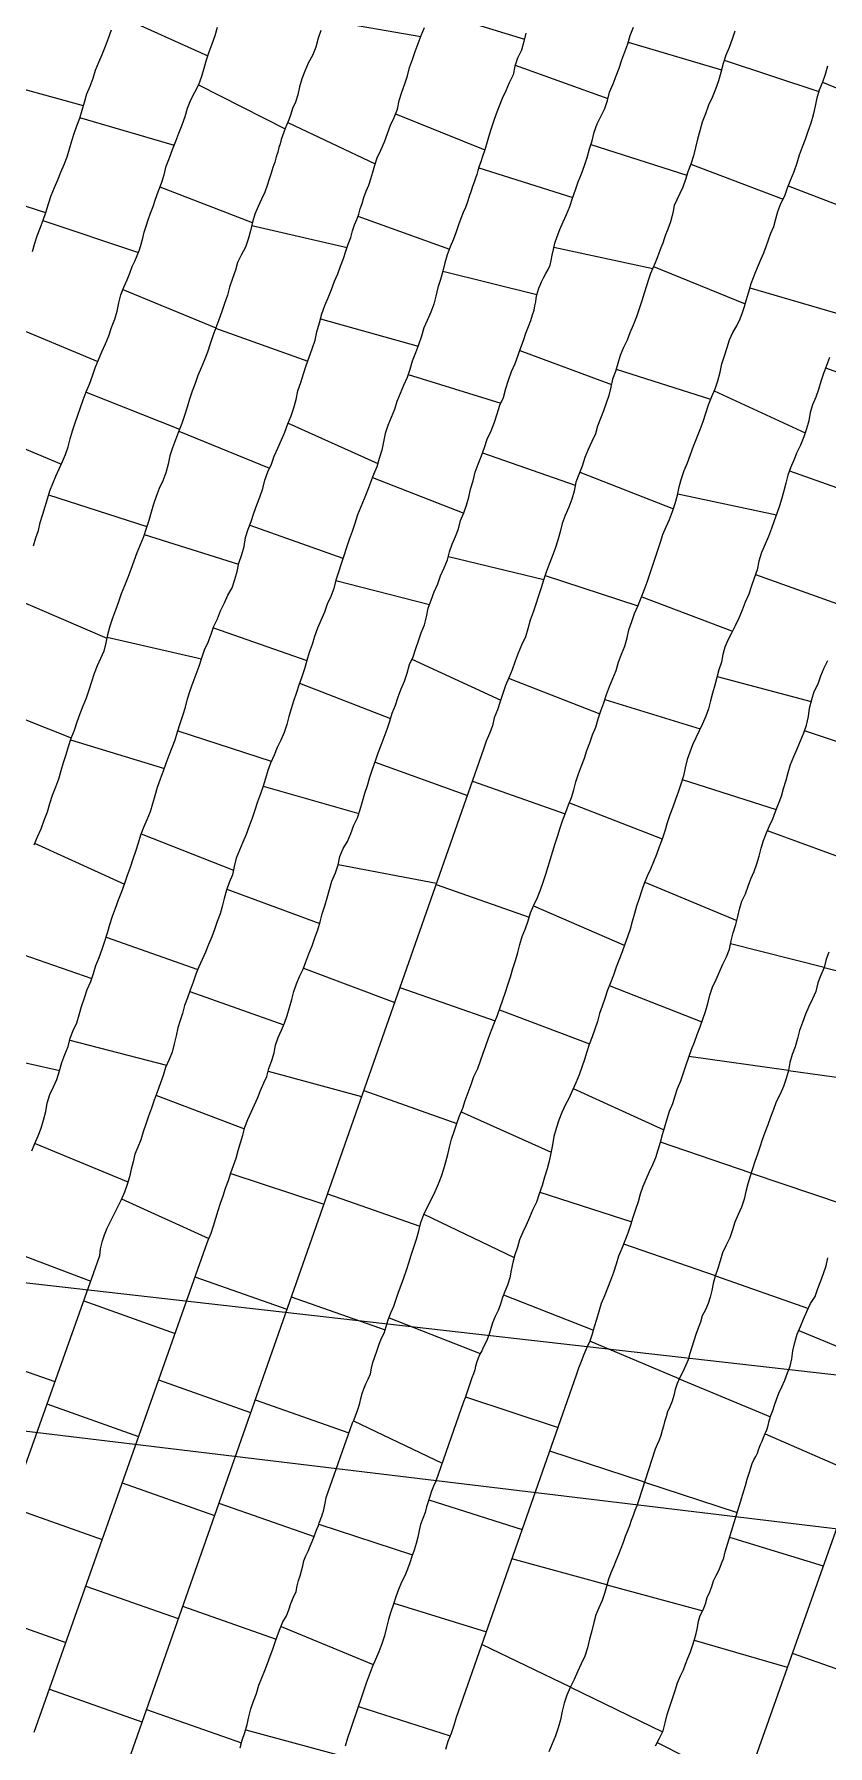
# Model space of a CAD drawing. Extents: x 703186 to 703989, y 1560402 to 1561368.
# Drawn here: x 703785.4 to 703821.7, y 1560635.9 to 1560714.2 of the extents above; entities that cross this region are included whole.
import ezdxf

# ---------------------------------------------------------------- set-up
doc = ezdxf.new("R2010")
doc.units = 0
for name, color, linetype in [('10124_2002_REAL', 30, 'Continuous'), ('AGROCAD PLL', 7, 'Continuous'), ('PANTE_2002', 7, 'Continuous')]:
    doc.layers.add(name, color=color, linetype=linetype)

msp = doc.modelspace()

# ---------------------------------------------------------------- linework, layer by layer
at = {"layer": '10124_2002_REAL'}
for points in [[(703807.9012, 1560714.28), (703807.8164, 1560713.8949), (703807.7008, 1560713.5062), (703807.5252, 1560713.1368), (703807.3941, 1560712.77), (703807.3211, 1560712.3731), (703807.1421, 1560712.01), (703806.9934, 1560711.6392), (703806.8263, 1560711.2913), (703806.6866, 1560710.9428), (703806.5462, 1560710.5921), (703806.425, 1560710.2343), (703806.3036, 1560709.8732), (703806.1975, 1560709.5207), (703806.1028, 1560709.1924), (703806.008, 1560708.8992), (703805.9143, 1560708.6323), (703805.8452, 1560708.3932), (703805.7738, 1560708.189), (703805.7121, 1560707.9919), (703805.6594, 1560707.8131), (703805.5975, 1560707.6392), (703805.5351, 1560707.4551), (703805.465, 1560707.2612), (703805.3939, 1560707.058), (703805.3124, 1560706.811), (703805.2294, 1560706.5539), (703805.1392, 1560706.3082), (703805.0355, 1560706.065), (703804.9323, 1560705.8036), (703804.8217, 1560705.5022), (703804.7093, 1560705.1854), (703804.5911, 1560704.855), (703804.4478, 1560704.4991), (703804.305, 1560704.139), (703804.1962, 1560703.7715), (703804.0998, 1560703.3828), (703803.9976, 1560703.0128), (703803.8756, 1560702.6373), (703803.7881, 1560702.2503), (703803.6883, 1560701.8864), (703803.5598, 1560701.5134), (703803.3835, 1560701.1392), (703803.2408, 1560700.7906), (703803.1277, 1560700.4087), (703802.9962, 1560700.0238), (703802.8471, 1560699.6589), (703802.7052, 1560699.2728), (703802.5932, 1560698.895), (703802.479, 1560698.5244), (703802.3071, 1560698.1596), (703802.1496, 1560697.7895), (703802.0029, 1560697.4312), (703801.8874, 1560697.062), (703801.7402, 1560696.6937), (703801.5931, 1560696.3286), (703801.4655, 1560695.9646), (703801.3915, 1560695.5878), (703801.3129, 1560695.1964), (703801.199, 1560694.8176), (703801.0854, 1560694.4432), (703800.9371, 1560694.0871), (703800.7952, 1560693.7247), (703800.6581, 1560693.3578), (703800.5113, 1560692.9791), (703800.3478, 1560692.6094), (703800.1967, 1560692.24), (703800.0798, 1560691.8523), (703799.9598, 1560691.4772), (703799.8147, 1560691.1197), (703799.7026, 1560690.7451), (703799.5758, 1560690.3733), (703799.4515, 1560689.996), (703799.3285, 1560689.6188), (703799.2062, 1560689.2483), (703799.1111, 1560688.878), (703798.978, 1560688.5003), (703798.8089, 1560688.1531), (703798.694, 1560687.7956), (703798.528, 1560687.4103), (703798.3747, 1560687.0511), (703798.2371, 1560686.6823), (703798.1283, 1560686.3076), (703797.9904, 1560685.9514), (703797.8805, 1560685.5709), (703797.7756, 1560685.2018), (703797.6513, 1560684.8245), (703797.5087, 1560684.4563), (703797.4026, 1560684.1092), (703797.2655, 1560683.7242), (703797.1678, 1560683.365), (703797.0512, 1560683.0173), (703796.9656, 1560682.644), (703796.8493, 1560682.2804), (703796.689, 1560681.9395), (703796.5224, 1560681.5951), (703796.389, 1560681.2466), (703796.2126, 1560680.8862), (703796.0912, 1560680.5531), (703795.9906, 1560680.1838), (703795.887, 1560679.8232), (703795.7613, 1560679.4781), (703795.6282, 1560679.1093), (703795.5018, 1560678.7368), (703795.3801, 1560678.3636), (703795.2358, 1560677.9945), (703795.1061, 1560677.6259), (703794.9541, 1560677.2687), (703794.8014, 1560676.8968), (703794.6467, 1560676.531), (703794.5587, 1560676.159), (703794.4758, 1560675.7778), (703794.3354, 1560675.4166), (703794.2054, 1560675.0666), (703794.1057, 1560674.6965), (703794.0068, 1560674.3302), (703793.9111, 1560673.9916), (703793.7855, 1560673.6321), (703793.6529, 1560673.2743), (703793.5337, 1560672.9299), (703793.3803, 1560672.5898), (703793.2479, 1560672.2356), (703793.0988, 1560671.8971), (703792.946, 1560671.5584), (703792.8053, 1560671.2247), (703792.6761, 1560670.8686), (703792.5488, 1560670.5015), (703792.4261, 1560670.1526), (703792.2885, 1560669.7935), (703792.1968, 1560669.4373), (703792.0935, 1560669.1102), (703791.9857, 1560668.7721), (703791.9069, 1560668.41), (703791.8154, 1560668.0351), (703791.7248, 1560667.6668), (703791.5884, 1560667.3179), (703791.4167, 1560666.9588), (703791.3051, 1560666.597), (703791.1713, 1560666.2131), (703791.0316, 1560665.8268), (703790.8959, 1560665.4694), (703790.7686, 1560665.096), (703790.6373, 1560664.7337), (703790.517, 1560664.3734), (703790.3869, 1560664.013), (703790.2804, 1560663.6561), (703790.1448, 1560663.3175), (703790.0066, 1560662.9942), (703789.9324, 1560662.6506), (703789.8488, 1560662.3083), (703789.7641, 1560661.9642), (703789.6596, 1560661.6082), (703789.5417, 1560661.2561), (703789.3809, 1560660.9024), (703789.217, 1560660.5632), (703789.0501, 1560660.2305), (703788.8764, 1560659.9036), (703788.7378, 1560659.5989), (703788.6053, 1560659.2944), (703788.5093, 1560658.9747), (703788.425, 1560658.6675), (703788.3899, 1560658.3486), (703788.2951, 1560658.0346), (703779.4417, 1560633.1882)], [(703785.2982, 1560663.1455), (703785.4423, 1560663.4798), (703785.5893, 1560663.8334), (703785.7227, 1560664.1795), (703785.8381, 1560664.5474), (703785.9424, 1560664.9416), (703786.0077, 1560665.3307), (703786.1176, 1560665.7171), (703786.2928, 1560666.0777), (703786.4492, 1560666.4164), (703786.5697, 1560666.8003), (703786.6773, 1560667.1908), (703786.8064, 1560667.558), (703786.9576, 1560667.9226), (703787.0554, 1560668.2983), (703787.1954, 1560668.6548), (703787.3559, 1560669.0095), (703787.4687, 1560669.3747), (703787.578, 1560669.748), (703787.7053, 1560670.1455), (703787.8353, 1560670.5218), (703787.9943, 1560670.8875), (703788.1276, 1560671.2631), (703788.231, 1560671.6277), (703788.3805, 1560671.9906), (703788.5121, 1560672.3662), (703788.6355, 1560672.7429), (703788.7674, 1560673.1161), (703788.8691, 1560673.506), (703788.9906, 1560673.8768), (703789.1231, 1560674.2542), (703789.2705, 1560674.6308), (703789.4153, 1560675.0035), (703789.5511, 1560675.3886), (703789.6758, 1560675.7589), (703789.8089, 1560676.1315), (703789.9334, 1560676.5029), (703790.05, 1560676.8615), (703790.1754, 1560677.2326), (703790.2826, 1560677.6001), (703790.424, 1560677.9581), (703790.5729, 1560678.3109), (703790.724, 1560678.671), (703790.8421, 1560679.0369), (703790.9466, 1560679.4049), (703791.0531, 1560679.7788), (703791.1788, 1560680.1581), (703791.3202, 1560680.5239), (703791.449, 1560680.8767), (703791.5778, 1560681.2423), (703791.727, 1560681.605), (703791.8595, 1560681.9535), (703791.9659, 1560682.3183), (703792.0892, 1560682.6965), (703792.2117, 1560683.0609), (703792.3348, 1560683.4412), (703792.4165, 1560683.8214), (703792.5397, 1560684.2102), (703792.6767, 1560684.5866), (703792.8151, 1560684.9562), (703792.9602, 1560685.3151), (703793.0765, 1560685.6998), (703793.2023, 1560686.0642), (703793.3744, 1560686.4123), (703793.5049, 1560686.7844), (703793.6313, 1560687.1424), (703793.8004, 1560687.4915), (703793.9365, 1560687.8484), (703794.1144, 1560688.2182), (703794.2729, 1560688.5684), (703794.4614, 1560688.9043), (703794.5895, 1560689.2865), (703794.6992, 1560689.651), (703794.7689, 1560690.0327), (703794.9039, 1560690.4248), (703795.0092, 1560690.8002), (703795.0694, 1560691.204), (703795.2036, 1560691.5796), (703795.3328, 1560691.9436), (703795.4548, 1560692.3216), (703795.5876, 1560692.7004), (703795.7322, 1560693.057), (703795.8616, 1560693.4397), (703795.9548, 1560693.8313), (703796.0915, 1560694.2044), (703796.2635, 1560694.5586), (703796.3931, 1560694.9183), (703796.5503, 1560695.2964), (703796.7261, 1560695.667), (703796.8775, 1560696.0276), (703797.0065, 1560696.4113), (703797.169, 1560696.7734), (703797.289, 1560697.1383), (703797.392, 1560697.5248), (703797.4766, 1560697.9166), (703797.6119, 1560698.3016), (703797.7254, 1560698.6863), (703797.8493, 1560699.0715), (703797.9963, 1560699.455), (703798.1317, 1560699.841), (703798.2559, 1560700.2285), (703798.3469, 1560700.6187), (703798.4583, 1560701.0231), (703798.5737, 1560701.4359), (703798.7069, 1560701.8117), (703798.8522, 1560702.1762), (703799.0069, 1560702.5484), (703799.1532, 1560702.9268), (703799.2967, 1560703.2685), (703799.4238, 1560703.6137), (703799.5616, 1560703.9675), (703799.6648, 1560704.3057), (703799.7803, 1560704.6234), (703799.888, 1560704.9281), (703799.9731, 1560705.2293), (703800.0649, 1560705.5057), (703800.1676, 1560705.7585), (703800.2552, 1560706.0016), (703800.3254, 1560706.2377), (703800.4083, 1560706.4874), (703800.4874, 1560706.7581), (703800.5941, 1560707.0495), (703800.7146, 1560707.3292), (703800.8099, 1560707.6162), (703800.8973, 1560707.9168), (703800.9885, 1560708.2409), (703801.106, 1560708.5747), (703801.2609, 1560708.9237), (703801.4362, 1560709.2991), (703801.5765, 1560709.6818), (703801.7078, 1560710.061), (703801.875, 1560710.4238), (703802.0266, 1560710.8002), (703802.1118, 1560711.1899), (703802.2269, 1560711.5699), (703802.3636, 1560711.9532), (703802.49, 1560712.3266), (703802.5773, 1560712.7049), (703802.7136, 1560713.0706), (703802.8411, 1560713.4354), (703802.9712, 1560713.8055), (703803.1109, 1560714.1695), (703803.259, 1560714.5399)], [(703788.9283, 1560714.417), (703788.7899, 1560714.0397), (703788.6472, 1560713.6714), (703788.5063, 1560713.2919), (703788.3563, 1560712.927), (703788.2032, 1560712.5706), (703788.0826, 1560712.2006), (703787.9504, 1560711.8426), (703787.7986, 1560711.4891), (703787.6888, 1560711.1077), (703787.5811, 1560710.736), (703787.4752, 1560710.3716), (703787.3482, 1560710.0197), (703787.2274, 1560709.6727), (703787.1128, 1560709.3282), (703787.0027, 1560708.9746), (703786.9009, 1560708.6062), (703786.7705, 1560708.2493), (703786.6069, 1560707.9062), (703786.4796, 1560707.5553), (703786.3262, 1560707.1984), (703786.1738, 1560706.8324), (703786.0398, 1560706.4493), (703785.9172, 1560706.0643), (703785.7947, 1560705.6992), (703785.6615, 1560705.3414), (703785.5333, 1560704.995), (703785.4263, 1560704.6487), (703785.307, 1560704.2803)], [(703785.3686, 1560690.8264), (703785.4884, 1560691.1832), (703785.6084, 1560691.5317), (703785.6867, 1560691.8969), (703785.7989, 1560692.269), (703785.9084, 1560692.6257), (703786.0102, 1560692.9801), (703786.1248, 1560693.3344), (703786.2615, 1560693.6807), (703786.4025, 1560694.0109), (703786.5515, 1560694.3424), (703786.7077, 1560694.6792), (703786.8362, 1560695.0066), (703786.9555, 1560695.3558), (703787.0468, 1560695.723), (703787.1656, 1560696.0901), (703787.2848, 1560696.4476), (703787.4079, 1560696.7992), (703787.5316, 1560697.1481), (703787.6501, 1560697.5083), (703787.7917, 1560697.8657), (703787.9405, 1560698.2156), (703788.068, 1560698.5945), (703788.1931, 1560698.9692), (703788.3431, 1560699.3306), (703788.5052, 1560699.7053), (703788.6681, 1560700.0642), (703788.8183, 1560700.4299), (703788.948, 1560700.8106), (703789.0915, 1560701.1887), (703789.2046, 1560701.564), (703789.285, 1560701.9388), (703789.3688, 1560702.3124), (703789.5131, 1560702.6627), (703789.655, 1560702.9931), (703789.7877, 1560703.2962), (703789.8946, 1560703.5987), (703790.013, 1560703.8483), (703790.1232, 1560704.0983), (703790.2223, 1560704.359), (703790.3036, 1560704.628), (703790.3731, 1560704.9011), (703790.4414, 1560705.1691), (703790.5253, 1560705.4454), (703790.6249, 1560705.7399), (703790.7319, 1560706.0359), (703790.8499, 1560706.3441), (703790.9566, 1560706.6894), (703791.0933, 1560707.0711), (703791.2263, 1560707.4151), (703791.3505, 1560707.7932), (703791.4529, 1560708.1913), (703791.5965, 1560708.566), (703791.7418, 1560708.9556), (703791.8833, 1560709.3346), (703792.0324, 1560709.7041), (703792.1753, 1560710.0871), (703792.315, 1560710.4567), (703792.4176, 1560710.8428), (703792.5798, 1560711.2295), (703792.7604, 1560711.5788), (703792.9411, 1560711.9347), (703793.0796, 1560712.3069), (703793.1912, 1560712.6732), (703793.2967, 1560713.053), (703793.4153, 1560713.4238), (703793.5464, 1560713.7948), (703793.6836, 1560714.1758), (703793.799, 1560714.5518)], [(703798.5208, 1560714.4046), (703798.3985, 1560714.0419), (703798.2881, 1560713.6404), (703798.1378, 1560713.2533), (703797.9482, 1560712.9029), (703797.7829, 1560712.5436), (703797.6516, 1560712.1895), (703797.5501, 1560711.8225), (703797.4655, 1560711.4503), (703797.3592, 1560711.1129), (703797.2268, 1560710.8265), (703797.1429, 1560710.5673), (703797.0629, 1560710.3108), (703796.9596, 1560710.0927), (703796.8889, 1560709.9102), (703796.8261, 1560709.7451), (703796.7618, 1560709.5818), (703796.7028, 1560709.4047), (703796.6574, 1560709.2165), (703796.6026, 1560709.039), (703796.5521, 1560708.8381), (703796.486, 1560708.6193), (703796.4181, 1560708.3748), (703796.3328, 1560708.1331), (703796.2574, 1560707.8649), (703796.1646, 1560707.5902), (703796.061, 1560707.3041), (703795.9562, 1560706.9973), (703795.8055, 1560706.6838), (703795.649, 1560706.3454), (703795.4978, 1560705.9951), (703795.3933, 1560705.6311), (703795.301, 1560705.2335), (703795.1911, 1560704.8464), (703795.0738, 1560704.4927), (703794.8958, 1560704.1488), (703794.7124, 1560703.7913), (703794.6153, 1560703.4337), (703794.4765, 1560703.0494), (703794.35, 1560702.662), (703794.2537, 1560702.2856), (703794.1169, 1560701.9152), (703793.9984, 1560701.5365), (703793.8612, 1560701.1644), (703793.7162, 1560700.7959), (703793.5838, 1560700.4242), (703793.4562, 1560700.062), (703793.3321, 1560699.6818), (703793.2035, 1560699.3348), (703793.0455, 1560698.972), (703792.8925, 1560698.6115), (703792.7751, 1560698.2544), (703792.642, 1560697.9005), (703792.5138, 1560697.5385), (703792.403, 1560697.1643), (703792.2785, 1560696.7837), (703792.1568, 1560696.4126), (703792.0053, 1560696.0426), (703791.873, 1560695.6796), (703791.7342, 1560695.3074), (703791.6118, 1560694.9377), (703791.5393, 1560694.5537), (703791.4325, 1560694.1672), (703791.2856, 1560693.7998), (703791.1315, 1560693.4458), (703790.99, 1560693.0859), (703790.8636, 1560692.7309), (703790.7569, 1560692.3674), (703790.6571, 1560691.986), (703790.524, 1560691.6134), (703790.4082, 1560691.243), (703790.2507, 1560690.8676), (703790.1095, 1560690.4966), (703789.9624, 1560690.1258), (703789.8232, 1560689.7483), (703789.6893, 1560689.374), (703789.5346, 1560688.9996), (703789.3919, 1560688.6267), (703789.2634, 1560688.2609), (703789.1217, 1560687.8849), (703788.9873, 1560687.5137), (703788.8617, 1560687.1481), (703788.766, 1560686.7582), (703788.6807, 1560686.3857), (703788.5937, 1560686.0082), (703788.4344, 1560685.6674), (703788.2807, 1560685.3324), (703788.1481, 1560684.9837), (703788.0327, 1560684.605), (703787.9114, 1560684.2181), (703787.7781, 1560683.8511), (703787.6393, 1560683.4888), (703787.4971, 1560683.1316), (703787.3653, 1560682.7554), (703787.2324, 1560682.3792), (703787.0823, 1560682.0028), (703786.9681, 1560681.6266), (703786.8609, 1560681.2569), (703786.7382, 1560680.8904), (703786.6325, 1560680.5266), (703786.5184, 1560680.1515), (703786.3768, 1560679.7832), (703786.2288, 1560679.4086), (703786.1053, 1560679.0277), (703785.994, 1560678.6424), (703785.8554, 1560678.2554), (703785.7084, 1560677.8611), (703785.5471, 1560677.4936), (703785.3838, 1560677.1351)], [(703785.406, 1560636.5501), (703793.2403, 1560658.7309), (703793.3626, 1560659.0597), (703793.5037, 1560659.3735), (703793.607, 1560659.7237), (703793.7166, 1560660.0627), (703793.82, 1560660.4188), (703793.9324, 1560660.7595), (703794.054, 1560661.0952), (703794.1622, 1560661.4399), (703794.2953, 1560661.7966), (703794.41, 1560662.1454), (703794.5287, 1560662.4765), (703794.6429, 1560662.812), (703794.7443, 1560663.1602), (703794.8474, 1560663.5149), (703794.9546, 1560663.8669), (703795.0514, 1560664.2348), (703795.1874, 1560664.5767), (703795.3288, 1560664.9168), (703795.4942, 1560665.2575), (703795.6363, 1560665.5861), (703795.7651, 1560665.9101), (703795.9211, 1560666.2522), (703796.0478, 1560666.5526), (703796.1449, 1560666.9087), (703796.2763, 1560667.2774), (703796.3851, 1560667.6291), (703796.4527, 1560667.9749), (703796.5655, 1560668.3266), (703796.723, 1560668.6654), (703796.8666, 1560668.9891), (703796.9875, 1560669.34), (703797.0959, 1560669.711), (703797.2031, 1560670.0666), (703797.2883, 1560670.435), (703797.4146, 1560670.7858), (703797.5536, 1560671.1193), (703797.7098, 1560671.4519), (703797.8386, 1560671.7943), (703797.9811, 1560672.1659), (703798.1275, 1560672.53), (703798.2543, 1560672.8845), (703798.3786, 1560673.2616), (703798.4973, 1560673.6207), (703798.5903, 1560673.9871), (703798.7093, 1560674.3545), (703798.8175, 1560674.725), (703798.9167, 1560675.1043), (703799.0195, 1560675.4871), (703799.1873, 1560675.8623), (703799.3167, 1560676.2241), (703799.3895, 1560676.6107), (703799.5449, 1560676.9758), (703799.7454, 1560677.3035), (703799.8999, 1560677.6661), (703800.0356, 1560678.0436), (703800.202, 1560678.3872), (703800.3251, 1560678.7662), (703800.4219, 1560679.1305), (703800.5341, 1560679.5019), (703800.653, 1560679.8663), (703800.7653, 1560680.2388), (703800.8834, 1560680.6043), (703801.0203, 1560680.982), (703801.1488, 1560681.3505), (703801.2846, 1560681.7048), (703801.4226, 1560682.0745), (703801.5525, 1560682.4379), (703801.6775, 1560682.8094), (703801.79, 1560683.1755), (703801.9357, 1560683.5337), (703802.067, 1560683.9103), (703802.2037, 1560684.2783), (703802.3464, 1560684.6326), (703802.4764, 1560685.0022), (703802.5812, 1560685.3891), (703802.7474, 1560685.7492), (703802.875, 1560686.1213), (703802.993, 1560686.4834), (703803.119, 1560686.8413), (703803.2663, 1560687.2137), (703803.3594, 1560687.5769), (703803.436, 1560687.9682), (703803.5767, 1560688.3457), (703803.7124, 1560688.7167), (703803.8749, 1560689.0839), (703804.003, 1560689.4521), (703804.1703, 1560689.8193), (703804.3214, 1560690.1772), (703804.4117, 1560690.5509), (703804.5342, 1560690.9001), (703804.6885, 1560691.2477), (703804.8181, 1560691.604), (703804.9151, 1560691.9797), (703805.0705, 1560692.3284), (703805.1934, 1560692.6901), (703805.2948, 1560693.049), (703805.3761, 1560693.4233), (703805.4943, 1560693.7995), (703805.5829, 1560694.1881), (703805.7238, 1560694.5635), (703805.8726, 1560694.9381), (703806.006, 1560695.3218), (703806.1359, 1560695.7088), (703806.3167, 1560696.0904), (703806.471, 1560696.4768), (703806.586, 1560696.8687), (703806.7089, 1560697.2517), (703806.8745, 1560697.617), (703806.987, 1560698.0278), (703807.1151, 1560698.4086), (703807.2479, 1560698.7921), (703807.4093, 1560699.1663), (703807.547, 1560699.5426), (703807.6787, 1560699.8958), (703807.7927, 1560700.2215), (703807.9034, 1560700.55), (703808.0251, 1560700.8568), (703808.1261, 1560701.1368), (703808.2105, 1560701.3848), (703808.2787, 1560701.608), (703808.3195, 1560701.8083), (703808.3598, 1560701.9854), (703808.3832, 1560702.1534), (703808.4031, 1560702.3128), (703808.4527, 1560702.463), (703808.4978, 1560702.606), (703808.5539, 1560702.7511), (703808.6188, 1560702.906), (703808.7188, 1560703.0797), (703808.8252, 1560703.275), (703808.9287, 1560703.4605), (703809.0109, 1560703.6638), (703809.0621, 1560703.884), (703809.1002, 1560704.1251), (703809.164, 1560704.3836), (703809.2254, 1560704.6698), (703809.33, 1560704.9751), (703809.4613, 1560705.298), (703809.6042, 1560705.6467), (703809.7577, 1560705.9861), (703809.9093, 1560706.3472), (703810.0408, 1560706.7251), (703810.1708, 1560707.1035), (703810.305, 1560707.4781), (703810.4516, 1560707.8459), (703810.5882, 1560708.2154), (703810.7056, 1560708.5889), (703810.8183, 1560708.9826), (703810.9377, 1560709.3571), (703811.0284, 1560709.7415), (703811.1639, 1560710.1233), (703811.3416, 1560710.465), (703811.5201, 1560710.8229), (703811.639, 1560711.2011), (703811.7281, 1560711.5802), (703811.901, 1560711.954), (703812.0431, 1560712.3213), (703812.1747, 1560712.6774), (703812.2902, 1560713.0489), (703812.4296, 1560713.4164), (703812.5686, 1560713.7932), (703812.681, 1560714.1725), (703812.8286, 1560714.5434)], [(703817.4612, 1560714.3613), (703817.3515, 1560713.9951), (703817.2127, 1560713.6234), (703817.0603, 1560713.2739), (703816.9331, 1560712.8871), (703816.8263, 1560712.4805), (703816.715, 1560712.0917), (703816.5885, 1560711.7074), (703816.4321, 1560711.3323), (703816.2619, 1560710.9769), (703816.1169, 1560710.5881), (703815.9672, 1560710.2059), (703815.8589, 1560709.816), (703815.7526, 1560709.4225), (703815.6607, 1560709.0432), (703815.5737, 1560708.6656), (703815.4561, 1560708.2903), (703815.3218, 1560707.9364), (703815.2143, 1560707.5752), (703815.0862, 1560707.2269), (703814.9435, 1560706.9379), (703814.8084, 1560706.6526), (703814.6918, 1560706.388), (703814.6438, 1560706.1268), (703814.5873, 1560705.8737), (703814.5204, 1560705.6434), (703814.4472, 1560705.4273), (703814.3632, 1560705.2369), (703814.2963, 1560705.0568), (703814.2369, 1560704.8687), (703814.1645, 1560704.6719), (703814.0837, 1560704.4593), (703813.9958, 1560704.2192), (703813.9069, 1560703.9928), (703813.8158, 1560703.7661), (703813.72, 1560703.5304), (703813.6078, 1560703.278), (703813.5114, 1560703.0144), (703813.4244, 1560702.716), (703813.3238, 1560702.3785), (703813.2141, 1560702.0332), (703813.0827, 1560701.67), (703812.9591, 1560701.3066), (703812.8123, 1560700.9211), (703812.6686, 1560700.5673), (703812.547, 1560700.2377), (703812.3776, 1560699.8918), (703812.2259, 1560699.537), (703812.1164, 1560699.1647), (703812.0017, 1560698.8043), (703811.8753, 1560698.4512), (703811.7886, 1560698.0758), (703811.6964, 1560697.7031), (703811.5829, 1560697.3434), (703811.4634, 1560696.9925), (703811.3118, 1560696.652), (703811.188, 1560696.295), (703811.0864, 1560695.9501), (703810.93, 1560695.5975), (703810.7557, 1560695.2269), (703810.6094, 1560694.8676), (703810.482, 1560694.4726), (703810.3334, 1560694.0939), (703810.192, 1560693.7341), (703810.1187, 1560693.3315), (703810.0105, 1560692.9529), (703809.8642, 1560692.5875), (703809.6989, 1560692.2112), (703809.5595, 1560691.8496), (703809.4717, 1560691.4643), (703809.3598, 1560691.0852), (703809.2451, 1560690.7031), (703809.1126, 1560690.3364), (703808.973, 1560689.9871), (703808.8384, 1560689.6246), (703808.7182, 1560689.2579), (703808.6053, 1560688.9077), (703808.484, 1560688.5367), (703808.3609, 1560688.1595), (703808.243, 1560687.7914), (703808.1012, 1560687.42), (703807.9996, 1560687.0338), (703807.8819, 1560686.6536), (703807.7107, 1560686.2813), (703807.5592, 1560685.911), (703807.4141, 1560685.5435), (703807.2731, 1560685.1542), (703807.1188, 1560684.7862), (703806.9795, 1560684.4296), (703806.8452, 1560684.0653), (703806.7352, 1560683.6973), (703806.6102, 1560683.3177), (703806.4606, 1560682.9624), (703806.3701, 1560682.5936), (703806.235, 1560682.242), (703806.0905, 1560681.881), (703805.9716, 1560681.5159), (703787.0927, 1560627.7923)], [(703794.8275, 1560635.8313), (703794.9293, 1560636.1892), (703795.0505, 1560636.545), (703795.1465, 1560636.8994), (703795.2269, 1560637.2594), (703795.3193, 1560637.6263), (703795.438, 1560637.9772), (703795.5713, 1560638.3244), (703795.6908, 1560638.6987), (703795.8237, 1560639.0404), (703795.9582, 1560639.3732), (703796.0863, 1560639.6941), (703796.2008, 1560640.0264), (703796.3236, 1560640.3451), (703796.43, 1560640.6703), (703796.5391, 1560640.9783), (703796.6653, 1560641.2934), (703796.7903, 1560641.5958), (703796.9485, 1560641.8693), (703797.0615, 1560642.1557), (703797.1523, 1560642.4412), (703797.2745, 1560642.7269), (703797.3947, 1560642.9856), (703797.4418, 1560643.2414), (703797.4954, 1560643.4918), (703797.5803, 1560643.7056), (703797.6413, 1560643.9298), (703797.6969, 1560644.1631), (703797.7508, 1560644.3978), (703797.8429, 1560644.6241), (703797.9401, 1560644.8384), (703798.0385, 1560645.0625), (703798.1257, 1560645.2822), (703798.2146, 1560645.502), (703798.2919, 1560645.7113), (703798.3534, 1560645.8731), (703798.4107, 1560646.0068), (703798.4519, 1560646.134), (703798.4896, 1560646.2333), (703798.5264, 1560646.3216), (703798.5646, 1560646.4297), (703798.6051, 1560646.5431), (703798.6393, 1560646.6696), (703798.6736, 1560646.8021), (703798.7083, 1560646.9517), (703798.7293, 1560647.1104), (703798.7641, 1560647.2871), (703799.9663, 1560650.699), (703800.0435, 1560650.8612), (703800.1144, 1560651.0284), (703800.1844, 1560651.2185), (703800.2497, 1560651.409), (703800.3042, 1560651.611), (703800.3514, 1560651.8173), (703800.41, 1560652.0392), (703800.484, 1560652.2631), (703800.5782, 1560652.4888), (703800.6952, 1560652.7077), (703800.7892, 1560652.9388), (703800.8435, 1560653.1979), (703800.8985, 1560653.4692), (703800.9919, 1560653.7308), (703801.0913, 1560653.9885), (703801.1826, 1560654.2561), (703801.2812, 1560654.5446), (703801.416, 1560654.8126), (703801.5098, 1560655.1128), (703801.6054, 1560655.4156), (703801.7305, 1560655.7349), (703801.8601, 1560656.0417), (703801.9661, 1560656.3561), (703802.0732, 1560656.6813), (703802.1975, 1560657.007), (703802.3262, 1560657.3405), (703802.4355, 1560657.688), (703802.5474, 1560658.0233), (703802.6486, 1560658.3789), (703802.7805, 1560658.741), (703802.9, 1560659.106), (703803.0015, 1560659.493), (703803.1023, 1560659.8701), (703803.2329, 1560660.2358), (703803.403, 1560660.5916), (703803.5839, 1560660.9429), (703803.7472, 1560661.2867), (703803.8999, 1560661.6362), (703804.0369, 1560661.9873), (703804.1563, 1560662.3167), (703804.2472, 1560662.6506), (703804.3298, 1560662.9734), (703804.4096, 1560663.3144), (703804.5032, 1560663.6794), (703804.6252, 1560664.0308), (703804.7405, 1560664.3903), (703804.8617, 1560664.7457), (703805.0188, 1560665.0978), (703805.1221, 1560665.4551), (703805.2596, 1560665.8125), (703805.4042, 1560666.1848), (703805.5283, 1560666.551), (703805.6992, 1560666.9082), (703805.8306, 1560667.2703), (703805.9472, 1560667.61), (703806.0658, 1560667.9504), (703806.1888, 1560668.3056), (703806.3263, 1560668.6627), (703806.4661, 1560669.0176), (703806.6016, 1560669.3573), (703806.732, 1560669.7013), (703806.8441, 1560670.056), (703806.9744, 1560670.398), (703807.0771, 1560670.7401), (703807.2041, 1560671.1105), (703807.3155, 1560671.4891), (703807.4226, 1560671.8552), (703807.5307, 1560672.2278), (703807.6292, 1560672.5896), (703807.7408, 1560672.9578), (703807.8878, 1560673.3142), (703808.0038, 1560673.6752), (703808.1218, 1560674.0341), (703808.2742, 1560674.3856), (703808.433, 1560674.7301), (703808.5777, 1560675.0858), (703808.6984, 1560675.4433), (703808.8156, 1560675.7998), (703808.9221, 1560676.1539), (703809.0366, 1560676.5064), (703809.1375, 1560676.856), (703809.2451, 1560677.2121), (703809.3693, 1560677.5689), (703809.471, 1560677.9294), (703809.5985, 1560678.2938), (703809.7258, 1560678.6335), (703809.8623, 1560678.9727), (703809.9968, 1560679.3183), (703810.1048, 1560679.659), (703810.1911, 1560680.0258), (703810.3099, 1560680.3906), (703810.443, 1560680.754), (703810.5875, 1560681.1107), (703810.6996, 1560681.4634), (703810.8254, 1560681.8166), (703810.9584, 1560682.1702), (703811.1053, 1560682.5318), (703811.2183, 1560682.9136), (703811.3394, 1560683.2686), (703811.4764, 1560683.6407), (703811.5933, 1560684.0197), (703811.7308, 1560684.3897), (703811.8901, 1560684.7564), (703812.0337, 1560685.1151), (703812.1386, 1560685.5007), (703812.2866, 1560685.8748), (703812.4272, 1560686.2318), (703812.5356, 1560686.6207), (703812.6233, 1560686.9842), (703812.7526, 1560687.3556), (703812.8774, 1560687.7209), (703813.0238, 1560688.0705), (703813.1866, 1560688.4388), (703813.3222, 1560688.7981), (703813.4512, 1560689.1574), (703813.5799, 1560689.5316), (703813.6962, 1560689.8951), (703813.8196, 1560690.2574), (703813.9469, 1560690.6256), (703814.0576, 1560690.993), (703814.1756, 1560691.345), (703814.3187, 1560691.6916), (703814.478, 1560692.0347), (703814.6198, 1560692.4017), (703814.7285, 1560692.7662), (703814.8414, 1560693.134), (703814.923, 1560693.5161), (703815.0288, 1560693.9049), (703815.1444, 1560694.2677), (703815.2995, 1560694.6217), (703815.4369, 1560695.0027), (703815.5815, 1560695.3796), (703815.7235, 1560695.7705), (703815.8752, 1560696.1389), (703816.0151, 1560696.5073), (703816.145, 1560696.8901), (703816.254, 1560697.269), (703816.4084, 1560697.6517), (703816.5721, 1560698.0079), (703816.6944, 1560698.3754), (703816.7913, 1560698.7636), (703816.8695, 1560699.1476), (703816.9963, 1560699.5212), (703817.108, 1560699.8994), (703817.2255, 1560700.2491), (703817.3798, 1560700.5811), (703817.5589, 1560700.8899), (703817.7076, 1560701.2024), (703817.8097, 1560701.5041), (703817.904, 1560701.7773), (703817.981, 1560702.0437), (703818.0583, 1560702.2953), (703818.1375, 1560702.5543), (703818.2159, 1560702.8236), (703818.3186, 1560703.0952), (703818.4285, 1560703.3769), (703818.553, 1560703.6598), (703818.6739, 1560703.9472), (703818.7964, 1560704.2347), (703818.9004, 1560704.5144), (703819.0105, 1560704.8151), (703819.1193, 1560705.1204), (703819.2489, 1560705.4319), (703819.3361, 1560705.7763), (703819.4367, 1560706.1183), (703819.5685, 1560706.4827), (703819.7543, 1560706.8284), (703819.8791, 1560707.202), (703820.0229, 1560707.578), (703820.1861, 1560707.9555), (703820.3185, 1560708.3389), (703820.4192, 1560708.7182), (703820.5685, 1560709.0756), (703820.6931, 1560709.4316), (703820.8241, 1560709.8008), (703820.9531, 1560710.1815), (703821.0636, 1560710.542), (703821.1504, 1560710.9354), (703821.2324, 1560711.3115), (703821.3382, 1560711.6893), (703821.4883, 1560712.0546), (703821.6199, 1560712.4047), (703821.72, 1560712.7832)], [(703821.7917, 1560699.4456), (703821.6557, 1560699.0794), (703821.5219, 1560698.7094), (703821.3937, 1560698.3405), (703821.3017, 1560697.9813), (703821.1734, 1560697.6216), (703821.0235, 1560697.2686), (703820.9204, 1560696.9259), (703820.8456, 1560696.5384), (703820.7436, 1560696.1751), (703820.6232, 1560695.8072), (703820.4704, 1560695.4351), (703820.3089, 1560695.0898), (703820.1677, 1560694.7427), (703820.0189, 1560694.3957), (703819.8983, 1560694.057), (703819.8049, 1560693.6978), (703819.7154, 1560693.3465), (703819.6179, 1560693.0045), (703819.5055, 1560692.6519), (703819.3896, 1560692.3041), (703819.2612, 1560691.9702), (703819.14, 1560691.6182), (703819.0106, 1560691.2497), (703818.8583, 1560690.8924), (703818.6885, 1560690.5152), (703818.5685, 1560690.1269), (703818.4881, 1560689.7246), (703818.3545, 1560689.351), (703818.2295, 1560688.9914), (703818.1024, 1560688.6104), (703817.9437, 1560688.2474), (703817.7953, 1560687.8832), (703817.6423, 1560687.5107), (703817.4791, 1560687.1713), (703817.3115, 1560686.827), (703817.1421, 1560686.5015), (703817.0141, 1560686.1907), (703816.9215, 1560685.8505), (703816.854, 1560685.5046), (703816.7368, 1560685.1529), (703816.6423, 1560684.8004), (703816.5534, 1560684.4448), (703816.4468, 1560684.09), (703816.3495, 1560683.726), (703816.2589, 1560683.3746), (703816.1467, 1560683.0285), (703815.9903, 1560682.6849), (703815.8375, 1560682.361), (703815.685, 1560682.0381), (703815.5343, 1560681.7134), (703815.3994, 1560681.3904), (703815.2879, 1560681.049), (703815.1977, 1560680.6727), (703815.1104, 1560680.3008), (703814.9898, 1560679.924), (703814.8776, 1560679.5601), (703814.7579, 1560679.2185), (703814.6217, 1560678.8657), (703814.4903, 1560678.5182), (703814.3639, 1560678.15), (703814.2621, 1560677.7769), (703814.1404, 1560677.4095), (703814.0113, 1560677.0472), (703813.889, 1560676.6968), (703813.7481, 1560676.3611), (703813.6035, 1560676.0296), (703813.4543, 1560675.7086), (703813.3144, 1560675.3741), (703813.1884, 1560675.0329), (703813.0864, 1560674.6909), (703812.9723, 1560674.3445), (703812.8695, 1560674), (703812.7725, 1560673.6356), (703812.6759, 1560673.2867), (703812.5515, 1560672.943), (703812.4274, 1560672.6052), (703812.3139, 1560672.2486), (703812.1794, 1560671.8958), (703812.0425, 1560671.5447), (703811.9075, 1560671.1902), (703811.7702, 1560670.8368), (703811.634, 1560670.4904), (703811.5124, 1560670.1206), (703811.3964, 1560669.7624), (703811.2777, 1560669.4251), (703811.1759, 1560669.0708), (703811.0596, 1560668.7191), (703810.9318, 1560668.3665), (703810.8014, 1560668.0129), (703810.6958, 1560667.6801), (703810.5855, 1560667.3259), (703810.4702, 1560666.9728), (703810.3399, 1560666.6308), (703810.1878, 1560666.254), (703810.0342, 1560665.9171), (703809.8925, 1560665.5725), (703809.71, 1560665.2333), (703809.5492, 1560664.9057), (703809.4117, 1560664.5543), (703809.2963, 1560664.1756), (703809.1905, 1560663.8063), (703809.1185, 1560663.4155), (703809.0498, 1560663.0438), (703808.9703, 1560662.6745), (703808.8725, 1560662.3207), (703808.763, 1560661.9476), (703808.6452, 1560661.5669), (703808.5201, 1560661.1781), (703808.3908, 1560660.7996), (703808.2253, 1560660.4566), (703808.0717, 1560660.0952), (703807.925, 1560659.7515), (703807.7657, 1560659.4307), (703807.6205, 1560659.0819), (703807.5161, 1560658.7429), (703807.4005, 1560658.3924), (703807.3026, 1560658.0329), (703807.2345, 1560657.692), (703807.1674, 1560657.3425), (703807.0677, 1560657.0063), (703806.9468, 1560656.7103), (703806.836, 1560656.4304), (703806.7389, 1560656.1303), (703806.6307, 1560655.8425), (703806.4931, 1560655.5617), (703806.3809, 1560655.2832), (703806.3035, 1560655.0236), (703806.2262, 1560654.7576), (703806.1361, 1560654.5228), (703806.0395, 1560654.317), (703805.9548, 1560654.1512), (703805.8836, 1560653.9962), (703805.7997, 1560653.8393), (703805.7284, 1560653.664), (703805.6615, 1560653.4873), (703805.606, 1560653.3036), (703805.5653, 1560653.1222), (703805.5057, 1560652.9471), (703805.4296, 1560652.7694), (703805.3693, 1560652.5796), (703805.3127, 1560652.3892), (703805.2415, 1560652.2107), (703805.1863, 1560652.0272), (703805.1257, 1560651.843), (703805.0555, 1560651.6621), (703803.7785, 1560648.0324), (703803.6769, 1560647.8098), (703803.5923, 1560647.5723), (703803.5132, 1560647.3311), (703803.437, 1560647.0908), (703803.3638, 1560646.8563), (703803.3018, 1560646.5954), (703803.1881, 1560646.3229), (703803.0853, 1560646.0487), (703803.0175, 1560645.772), (703802.9614, 1560645.4706), (703802.8907, 1560645.1773), (703802.7913, 1560644.8821), (703802.6902, 1560644.5856), (703802.5886, 1560644.3037), (703802.4871, 1560644.0056), (703802.36, 1560643.7118), (703802.2185, 1560643.4082), (703802.0755, 1560643.0801), (703801.9502, 1560642.7445), (703801.8446, 1560642.4027), (703801.7283, 1560642.0565), (703801.618, 1560641.705), (703801.5326, 1560641.3391), (703801.4345, 1560640.966), (703801.3192, 1560640.5961), (703801.1745, 1560640.2339), (703801.0219, 1560639.8781), (703800.867, 1560639.5266), (703800.7382, 1560639.1613), (703800.5981, 1560638.7973), (703800.4714, 1560638.4335), (703800.3524, 1560638.0672), (703800.2369, 1560637.7052), (703800.1129, 1560637.3399), (703799.9844, 1560636.9883), (703799.8664, 1560636.636), (703799.7422, 1560636.2815), (703799.6336, 1560635.9167)], [(703804.2355, 1560635.7776), (703804.3514, 1560636.1472), (703804.495, 1560636.5095), (703804.6261, 1560636.8757), (703804.7254, 1560637.2447), (703810.225, 1560652.9043), (703810.3257, 1560653.2152), (703810.4512, 1560653.5306), (703810.5793, 1560653.8489), (703810.7025, 1560654.1631), (703810.8446, 1560654.4619), (703810.9471, 1560654.7769), (703811.0408, 1560655.1142), (703811.1572, 1560655.4498), (703811.2565, 1560655.8129), (703811.3626, 1560656.1733), (703811.5106, 1560656.527), (703811.6475, 1560656.8763), (703811.7948, 1560657.2282), (703811.9338, 1560657.5919), (703812.0516, 1560657.9769), (703812.163, 1560658.3375), (703812.3065, 1560658.6907), (703812.4429, 1560659.0479), (703812.5795, 1560659.3971), (703812.7116, 1560659.7555), (703812.8188, 1560660.1159), (703812.9329, 1560660.4822), (703813.0508, 1560660.8304), (703813.1552, 1560661.18), (703813.2725, 1560661.5264), (703813.4165, 1560661.8579), (703813.5575, 1560662.1946), (703813.7152, 1560662.5209), (703813.8485, 1560662.8467), (703813.9576, 1560663.1937), (703814.069, 1560663.5454), (703814.1579, 1560663.8981), (703814.2666, 1560664.2525), (703814.3653, 1560664.609), (703814.4717, 1560664.9645), (703814.6226, 1560665.3122), (703814.7344, 1560665.6567), (703814.8445, 1560666.0041), (703814.9886, 1560666.3466), (703815.1208, 1560666.7088), (703815.2427, 1560667.0812), (703815.3606, 1560667.4374), (703815.4872, 1560667.7805), (703815.6267, 1560668.1221), (703815.749, 1560668.4722), (703815.8831, 1560668.817), (703816.0051, 1560669.1693), (703816.1183, 1560669.5271), (703816.2248, 1560669.8881), (703816.3155, 1560670.2659), (703816.4432, 1560670.6357), (703816.6092, 1560670.9869), (703816.7691, 1560671.3397), (703816.923, 1560671.6871), (703817.0914, 1560672.0172), (703817.2157, 1560672.3684), (703817.2924, 1560672.7489), (703817.3967, 1560673.1265), (703817.5079, 1560673.4946), (703817.606, 1560673.8619), (703817.68, 1560674.209), (703817.7929, 1560674.5673), (703817.9614, 1560674.9113), (703818.0781, 1560675.2497), (703818.2013, 1560675.59), (703818.3459, 1560675.9279), (703818.4711, 1560676.2714), (703818.5732, 1560676.6324), (703818.6777, 1560676.9973), (703818.7776, 1560677.3469), (703818.9136, 1560677.687), (703819.0595, 1560678.0181), (703819.2076, 1560678.335), (703819.3289, 1560678.671), (703819.4699, 1560679.0227), (703819.603, 1560679.3663), (703819.6983, 1560679.7288), (703819.8087, 1560680.1016), (703819.9127, 1560680.46), (703820.0135, 1560680.8265), (703820.1661, 1560681.1885), (703820.3199, 1560681.5335), (703820.4779, 1560681.8966), (703820.6206, 1560682.2622), (703820.7421, 1560682.6246), (703820.8301, 1560683.0088), (703820.8863, 1560683.3987), (703820.9854, 1560683.796), (703821.1019, 1560684.1648), (703821.2805, 1560684.5046), (703821.4027, 1560684.8837), (703821.5527, 1560685.2461), (703821.7196, 1560685.5832)], [(703821.7605, 1560672.2377), (703821.6419, 1560671.9082), (703821.5472, 1560671.5331), (703821.4018, 1560671.1769), (703821.2659, 1560670.8266), (703821.1661, 1560670.4423), (703821.0213, 1560670.0952), (703820.8569, 1560669.749), (703820.7054, 1560669.3928), (703820.5604, 1560669.0254), (703820.4189, 1560668.6591), (703820.3261, 1560668.2839), (703820.2196, 1560667.9093), (703820.0841, 1560667.5559), (703819.9793, 1560667.1926), (703819.9269, 1560666.8151), (703819.8154, 1560666.4541), (703819.6912, 1560666.0851), (703819.5431, 1560665.7323), (703819.3633, 1560665.3896), (703819.2303, 1560665.0339), (703819.1026, 1560664.6826), (703818.9806, 1560664.3409), (703818.835, 1560663.9879), (703818.7171, 1560663.657), (703818.6143, 1560663.322), (703818.5005, 1560662.9878), (703818.3876, 1560662.6565), (703818.2807, 1560662.3191), (703818.1704, 1560661.9943), (703818.061, 1560661.6421), (703817.9643, 1560661.2811), (703817.8872, 1560660.9345), (703817.7729, 1560660.5717), (703817.6122, 1560660.2362), (703817.4619, 1560659.8882), (703817.3627, 1560659.5278), (703817.2318, 1560659.1706), (703817.0699, 1560658.8272), (703816.904, 1560658.4788), (703816.7991, 1560658.11), (703816.6911, 1560657.7568), (703816.5697, 1560657.4079), (703816.4697, 1560657.0767), (703816.4069, 1560656.7563), (703816.3309, 1560656.4561), (703816.2473, 1560656.1589), (703816.1273, 1560655.871), (703815.9746, 1560655.5998), (703815.8882, 1560655.3088), (703815.7913, 1560655.0275), (703815.6834, 1560654.7382), (703815.5953, 1560654.4605), (703815.4981, 1560654.1631), (703815.4139, 1560653.8802), (703815.3327, 1560653.5937), (703815.2151, 1560653.3139), (703815.0795, 1560653.0439), (703814.9436, 1560652.7721), (703814.8286, 1560652.4969), (703814.7412, 1560652.2236), (703814.6758, 1560651.9507), (703814.6051, 1560651.691), (703814.4853, 1560651.4432), (703814.3897, 1560651.2033), (703814.3198, 1560650.9807), (703814.2508, 1560650.7497), (703814.1972, 1560650.5578), (703814.1434, 1560650.3466), (703814.0836, 1560650.1287), (703814.0093, 1560649.913), (703813.9092, 1560649.707), (703813.8232, 1560649.4985), (703813.0547, 1560647.1405), (703812.9811, 1560646.9125), (703812.8972, 1560646.6903), (703812.8112, 1560646.4639), (703812.724, 1560646.2349), (703812.6433, 1560645.9988), (703812.5514, 1560645.7604), (703812.4507, 1560645.5016), (703812.3501, 1560645.228), (703812.2528, 1560644.9485), (703812.1392, 1560644.6743), (703812.0207, 1560644.3927), (703811.9107, 1560644.1135), (703811.7954, 1560643.845), (703811.6813, 1560643.5528), (703811.5911, 1560643.2215), (703811.5089, 1560642.8989), (703811.3941, 1560642.5737), (703811.2507, 1560642.2388), (703811.0983, 1560641.9168), (703811.0098, 1560641.5634), (703810.9231, 1560641.1937), (703810.8154, 1560640.8097), (703810.7257, 1560640.4086), (703810.6092, 1560640.0285), (703810.4392, 1560639.6718), (703810.2678, 1560639.3146), (703810.1121, 1560638.9593), (703809.9382, 1560638.5982), (703809.7759, 1560638.2419), (703809.6582, 1560637.8819), (703809.571, 1560637.5113), (703809.4836, 1560637.1247), (703809.3806, 1560636.758), (703809.258, 1560636.3883), (703809.1126, 1560636.0199), (703808.9595, 1560635.6609)], [(703813.8343, 1560635.9286), (703814.0122, 1560636.2814), (703814.186, 1560636.6201), (703814.2856, 1560636.9852), (703814.3717, 1560637.3593), (703814.4921, 1560637.7319), (703814.6184, 1560638.0978), (703814.7354, 1560638.4612), (703814.84, 1560638.8143), (703814.9733, 1560639.1308), (703815.111, 1560639.4044), (703815.2075, 1560639.6675), (703815.3153, 1560639.9427), (703815.4328, 1560640.2245), (703815.5362, 1560640.5048), (703815.618, 1560640.7853), (703815.7037, 1560641.0688), (703815.7511, 1560641.3446), (703815.8019, 1560641.6255), (703815.8861, 1560641.8975), (703816.0239, 1560642.1517), (703816.1314, 1560642.4245), (703816.2053, 1560642.7077), (703816.3152, 1560642.9726), (703816.4099, 1560643.2174), (703816.494, 1560643.4698), (703816.6123, 1560643.7187), (703816.7504, 1560643.9822), (703816.856, 1560644.2633), (703816.9598, 1560644.5302), (703817.0198, 1560644.8029), (703817.9517, 1560647.8368), (703818.036, 1560648.1241), (703818.1173, 1560648.4066), (703818.1959, 1560648.6398), (703818.2627, 1560648.8389), (703818.3323, 1560649.0179), (703818.4272, 1560649.1642), (703818.5027, 1560649.3204), (703818.5417, 1560649.4676), (703818.5929, 1560649.5924), (703818.6455, 1560649.7068), (703818.7173, 1560649.8619), (703818.7834, 1560650.0386), (703818.86, 1560650.2157), (703818.9262, 1560650.3879), (703818.9964, 1560650.582), (703819.0414, 1560650.8017), (703819.112, 1560651.0344), (703819.2076, 1560651.2674), (703819.2845, 1560651.5157), (703819.3734, 1560651.7785), (703819.4836, 1560652.0542), (703819.621, 1560652.345), (703819.7573, 1560652.6609), (703819.8798, 1560652.9842), (703819.9909, 1560653.2933), (703820.0677, 1560653.6304), (703820.1232, 1560654.0035), (703820.218, 1560654.382), (703820.3205, 1560654.7598), (703820.4635, 1560655.1038), (703820.6082, 1560655.4416), (703820.7658, 1560655.7954), (703820.9326, 1560656.1615), (703821.1363, 1560656.485), (703821.2647, 1560656.8465), (703821.4034, 1560657.1955), (703821.5276, 1560657.531), (703821.64, 1560657.8914), (703821.7212, 1560658.2453)], [(703823.6095, 1560650.0787), (703817.0374, 1560631.5402)]]:
    msp.add_lwpolyline(points, dxfattribs=at)
at = {"layer": 'AGROCAD PLL', "color": 3, "true_color": 0x00ff00}
for points in [[(703789.2181, 1560715.0986), (703793.3579, 1560713.2444)], [(703803.4925, 1560715.3344), (703807.8389, 1560713.9972)], [(703798.685, 1560714.8879), (703803.0916, 1560714.1193)], [(703812.5914, 1560713.8703), (703816.8592, 1560712.6056)], [(703807.4094, 1560712.8128), (703811.6607, 1560711.2933)], [(703783.3159, 1560712.1582), (703787.6484, 1560710.9682)], [(703787.4874, 1560710.4136), (703791.8164, 1560709.1555)], [(703805.7491, 1560708.1101), (703810.0537, 1560706.7626)], [(703815.4539, 1560708.2845), (703819.6758, 1560706.6824)], [(703791.1596, 1560707.2426), (703795.3879, 1560705.6078)], [(703819.9133, 1560707.2914), (703824.1189, 1560705.6829)], [(703819.9133, 1560707.2914), (703824.1185, 1560705.6831)], [(703800.2196, 1560705.9028), (703804.4062, 1560704.3942)], [(703795.3593, 1560705.4847), (703799.725, 1560704.4713)], [(703813.7473, 1560703.5977), (703817.9379, 1560701.8944)], [(703818.1565, 1560702.6196), (703822.4314, 1560701.3751)], [(703784.1619, 1560700.9938), (703788.3142, 1560699.2609)], [(703793.71, 1560700.7784), (703797.9277, 1560699.2761)], [(703807.6302, 1560699.7658), (703811.8183, 1560698.2042)], [(703812.0344, 1560698.9071), (703816.3595, 1560697.5306)], [(703797.0206, 1560696.4427), (703801.1322, 1560694.5975)], [(703792.0191, 1560696.0764), (703796.1743, 1560694.375)], [(703805.9201, 1560695.0746), (703810.1672, 1560693.598)], [(703800.8832, 1560693.9495), (703805.0635, 1560692.3127)], [(703795.2704, 1560691.7677), (703799.5363, 1560690.2535)], [(703790.4391, 1560691.3417), (703794.7612, 1560689.9905)], [(703804.3597, 1560690.3358), (703808.7257, 1560689.2808)], [(703808.7883, 1560689.4717), (703813.0285, 1560688.0818)], [(703808.7883, 1560689.4717), (703813.0287, 1560688.0817)], [(703793.6089, 1560687.0791), (703797.8805, 1560685.5709)], [(703793.6089, 1560687.0791), (703797.8805, 1560685.5709)], [(703802.6939, 1560685.6332), (703806.7538, 1560683.7594)], [(703797.5403, 1560684.5378), (703801.7121, 1560682.9221)], [(703807.1113, 1560684.7671), (703811.2933, 1560683.1335)], [(703816.6564, 1560684.8528), (703820.9611, 1560683.6988)], [(703782.9405, 1560683.6836), (703787.0997, 1560682.0463)], [(703791.9794, 1560682.3597), (703796.252, 1560680.9668)], [(703787.0641, 1560681.943), (703791.362, 1560680.6383)], [(703801.0022, 1560680.932), (703805.2281, 1560679.4002)], [(703805.4574, 1560680.0527), (703809.6991, 1560678.5621)], [(703815.0566, 1560680.1329), (703819.3625, 1560678.7547)], [(703790.3038, 1560677.6538), (703794.5215, 1560675.9879)], [(703823.2234, 1560676.2381), (703818.9582, 1560677.7883)], [(703823.2234, 1560676.2381), (703818.9582, 1560677.7883)], [(703785.4248, 1560677.2251), (703789.538, 1560675.3515)], [(703794.227, 1560675.1247), (703798.4731, 1560673.5475)], [(703803.7997, 1560675.3355), (703808.0577, 1560673.8392)], [(703808.2586, 1560674.3497), (703812.4098, 1560672.5499)], [(703788.6985, 1560672.9211), (703792.8952, 1560671.4379)], [(703783.8254, 1560672.4995), (703788.0425, 1560671.0233)], [(703797.7315, 1560671.5097), (703801.9038, 1560669.9402)], [(703782.1346, 1560667.8067), (703786.5754, 1560666.8211)], [(703800.4844, 1560665.901), (703804.7449, 1560664.4039)], [(703800.4844, 1560665.901), (703804.7451, 1560664.4038)], [(703804.9423, 1560664.9264), (703809.0583, 1560663.09)], [(703794.3971, 1560662.1063), (703798.6585, 1560660.705)], [(703798.8267, 1560661.1838), (703803.0562, 1560659.6976)], [(703783.7649, 1560658.7827), (703787.9922, 1560657.1845)], [(703792.7644, 1560657.3834), (703796.9693, 1560655.8982)], [(703816.575, 1560657.423), (703820.8324, 1560655.9416)], [(703797.1691, 1560656.4666), (703801.4615, 1560654.9582)], [(703801.6418, 1560655.5086), (703805.8175, 1560653.8726)], [(703782.0655, 1560654.0855), (703786.3554, 1560652.5909)], [(703791.0992, 1560652.6688), (703795.3117, 1560651.181)], [(703814.923, 1560652.7228), (703819.0953, 1560650.9793)], [(703805.1406, 1560651.8883), (703809.3785, 1560650.494)], [(703785.9926, 1560651.5728), (703790.1845, 1560650.0791)], [(703800.013, 1560650.7972), (703804.0716, 1560648.8655)], [(703818.8505, 1560650.1938), (703823.0122, 1560648.3938)], [(703789.434, 1560647.9543), (703793.654, 1560646.4637)], [(703813.3321, 1560647.9918), (703817.5746, 1560646.6091)], [(703803.4649, 1560647.1787), (703807.7383, 1560645.8236)], [(703784.3143, 1560646.8629), (703788.5193, 1560645.3645)], [(703798.4287, 1560646.0625), (703802.7199, 1560644.6726)], [(703817.2268, 1560645.4768), (703821.5115, 1560644.1607)], [(703811.6125, 1560643.3002), (703807.2675, 1560644.4831)], [(703811.6125, 1560643.3002), (703807.2675, 1560644.4831)], [(703787.7688, 1560643.2397), (703791.9963, 1560641.7465)], [(703811.6125, 1560643.3002), (703815.9991, 1560642.1059)], [(703792.1961, 1560642.315), (703796.4794, 1560640.8098)], [(703782.6361, 1560642.1529), (703786.8541, 1560640.65)], [(703809.9431, 1560638.6084), (703805.8899, 1560640.5604)], [(703809.9431, 1560638.6084), (703805.8899, 1560640.5604)], [(703820.0967, 1560640.1698), (703824.3393, 1560638.6658)], [(703786.1036, 1560638.5251), (703790.3387, 1560637.0293)], [(703813.9104, 1560636.0795), (703817.9284, 1560634.0535)]]:
    msp.add_lwpolyline(points, dxfattribs=at)
at = {"layer": 'AGROCAD PLL', "color": 1, "true_color": 0xff0000}
for points in [[(703816.9816, 1560713.0346), (703821.3158, 1560711.6092)], [(703810.8832, 1560709.186), (703815.2768, 1560707.7852)], [(703785.7992, 1560705.7126), (703790.1783, 1560704.2433)], [(703809.1866, 1560704.4888), (703813.7147, 1560703.5173)], [(703809.1866, 1560704.4888), (703813.7142, 1560703.5174)], [(703789.4652, 1560702.5463), (703793.716, 1560700.7953)], [(703789.4652, 1560702.5463), (703793.716, 1560700.7953)], [(703798.51, 1560701.208), (703802.9705, 1560699.961)], [(703821.6156, 1560698.9685), (703825.9314, 1560697.4078)], [(703787.785, 1560697.8488), (703792.0526, 1560696.1581)], [(703816.5275, 1560697.9108), (703820.6862, 1560695.9996)], [(703810.3755, 1560694.2012), (703814.6556, 1560692.5217)], [(703819.9702, 1560694.259), (703824.2656, 1560692.7296)], [(703786.0682, 1560693.1594), (703790.5575, 1560691.7073)], [(703814.8569, 1560693.2067), (703819.3664, 1560692.2437)], [(703784.4449, 1560688.438), (703788.7289, 1560686.596)], [(703811.5231, 1560683.792), (703815.8788, 1560682.4485)], [(703795.8895, 1560679.8318), (703800.2631, 1560678.5753)], [(703809.8992, 1560679.0676), (703814.1426, 1560677.4162)], [(703809.8992, 1560679.0676), (703814.1428, 1560677.4161)], [(703799.3204, 1560676.2436), (703803.821, 1560675.3961)], [(703813.3425, 1560675.4413), (703817.5571, 1560673.6786)], [(703821.5479, 1560671.536), (703826.0353, 1560670.4031)], [(703792.5241, 1560670.4313), (703796.834, 1560668.9156)], [(703802.1421, 1560670.6183), (703806.4945, 1560669.0888)], [(703811.7224, 1560670.7152), (703815.963, 1560669.0478)], [(703787.033, 1560668.2124), (703791.4645, 1560667.0588)], [(703819.928, 1560666.8233), (703815.3676, 1560667.4564)], [(703819.928, 1560666.8233), (703815.3676, 1560667.4564)], [(703819.928, 1560666.8233), (703824.5399, 1560666.1832)], [(703810.0716, 1560665.999), (703814.2219, 1560664.1068)], [(703785.4455, 1560663.4874), (703789.6929, 1560661.7216)], [(703803.2363, 1560660.243), (703807.3667, 1560658.2683)], [(703820.3924, 1560654.9327), (703824.6739, 1560653.1528)], [(703795.5114, 1560651.7494), (703799.8048, 1560650.2407)], [(703813.3321, 1560647.9918), (703808.996, 1560649.405)], [(703813.3321, 1560647.9918), (703808.996, 1560649.405)], [(703793.8537, 1560647.0322), (703798.2138, 1560645.5)], [(703793.8537, 1560647.0322), (703798.2139, 1560645.5)], [(703796.705, 1560641.3894), (703800.9201, 1560639.6471)], [(703809.9431, 1560638.6084), (703814.1634, 1560636.576)], [(703790.5384, 1560637.5977), (703794.8945, 1560636.067)], [(703795.0835, 1560636.6667), (703799.4901, 1560635.473)]]:
    msp.add_lwpolyline(points, dxfattribs=at)
at = {"layer": 'AGROCAD PLL', "color": 5, "true_color": 0x0000ff}
for points in [[(703792.9279, 1560711.9087), (703796.8848, 1560709.8996)], [(703792.9279, 1560711.9087), (703796.8849, 1560709.8996)], [(703821.4782, 1560712.03), (703825.5558, 1560710.3546)], [(703801.9416, 1560710.589), (703806.0229, 1560708.9452)], [(703797.0076, 1560710.194), (703801.0089, 1560708.2989)], [(703781.7455, 1560707.4134), (703785.9175, 1560706.0652)], [(703781.7455, 1560707.4134), (703785.9175, 1560706.0652)], [(703804.1024, 1560703.3934), (703808.4048, 1560702.3264)], [(703804.1024, 1560703.3934), (703808.4074, 1560702.3258)], [(703802.5205, 1560698.6592), (703806.7554, 1560697.3542)], [(703782.5984, 1560696.2477), (703786.6551, 1560694.5657)], [(703799.205, 1560689.2437), (703803.5002, 1560688.1406)], [(703818.4139, 1560689.5172), (703822.5974, 1560688.0212)], [(703813.2066, 1560688.4917), (703817.359, 1560686.9246)], [(703788.7399, 1560686.6442), (703793.0627, 1560685.6543)], [(703824.8368, 1560680.9681), (703820.6552, 1560682.3654)], [(703824.8368, 1560680.9681), (703820.6552, 1560682.3654)], [(703821.5479, 1560671.536), (703817.2658, 1560672.6171)], [(703821.5479, 1560671.536), (703817.2658, 1560672.6171)], [(703806.6955, 1560669.605), (703810.8129, 1560668.0442)], [(703796.1132, 1560666.7924), (703800.388, 1560665.6268)], [(703790.9784, 1560665.6866), (703795.0287, 1560664.1487)], [(703818.217, 1560662.1316), (703814.0675, 1560663.5408)], [(703818.217, 1560662.1316), (703814.0675, 1560663.5408)], [(703818.217, 1560662.1316), (703814.0678, 1560663.5407)], [(703818.217, 1560662.1316), (703814.0678, 1560663.5407)], [(703818.217, 1560662.1316), (703822.4287, 1560660.7014)], [(703808.5465, 1560661.2601), (703812.7562, 1560659.9056)], [(703789.4029, 1560660.9507), (703793.3965, 1560659.1351)], [(703816.575, 1560657.423), (703812.3798, 1560658.8827)], [(703816.575, 1560657.423), (703812.3798, 1560658.8827)], [(703806.8878, 1560656.5612), (703810.9915, 1560654.9367)], [(703787.6709, 1560656.2827), (703791.8497, 1560654.7937)], [(703814.923, 1560652.7228), (703810.8308, 1560654.4328)], [(703814.923, 1560652.7228), (703810.8308, 1560654.4328)], [(703801.861, 1560642.4558), (703806.096, 1560641.1474)], [(703815.6125, 1560640.7665), (703819.8683, 1560639.5255)], [(703800.2452, 1560637.7311), (703804.4477, 1560636.3902)]]:
    msp.add_lwpolyline(points, dxfattribs=at)
at = {"layer": 'PANTE_2002'}
for points in [[(703949.7314, 1560803.0812), (703949.2552, 1560789.5874), (703949.2552, 1560781.3324), (703949.5727, 1560775.7761), (703948.3027, 1560767.0449), (703945.4451, 1560760.0599), (703943.3814, 1560753.3924), (703942.7464, 1560743.2323), (703941.3176, 1560735.6123), (703941.4764, 1560730.5323), (703940.8414, 1560725.4523), (703934.9676, 1560716.086), (703924.8076, 1560703.2273), (703915.7588, 1560691.6385), (703908.6151, 1560682.2722), (703900.9951, 1560674.1759), (703893.6925, 1560668.9372), (703887.025, 1560664.6509), (703878.9288, 1560660.2059), (703872.8963, 1560654.4909), (703868.1576, 1560647.6616), (703526.529, 1560686.4607)], [(703499.8258, 1560612.4728), (703523.0763, 1560681.6796), (703523.7257, 1560681.6202), (703529.902, 1560681.0554), (703961.7243, 1560629.0467)]]:
    msp.add_lwpolyline(points, dxfattribs=at)

doc.saveas('drawing.dxf')
